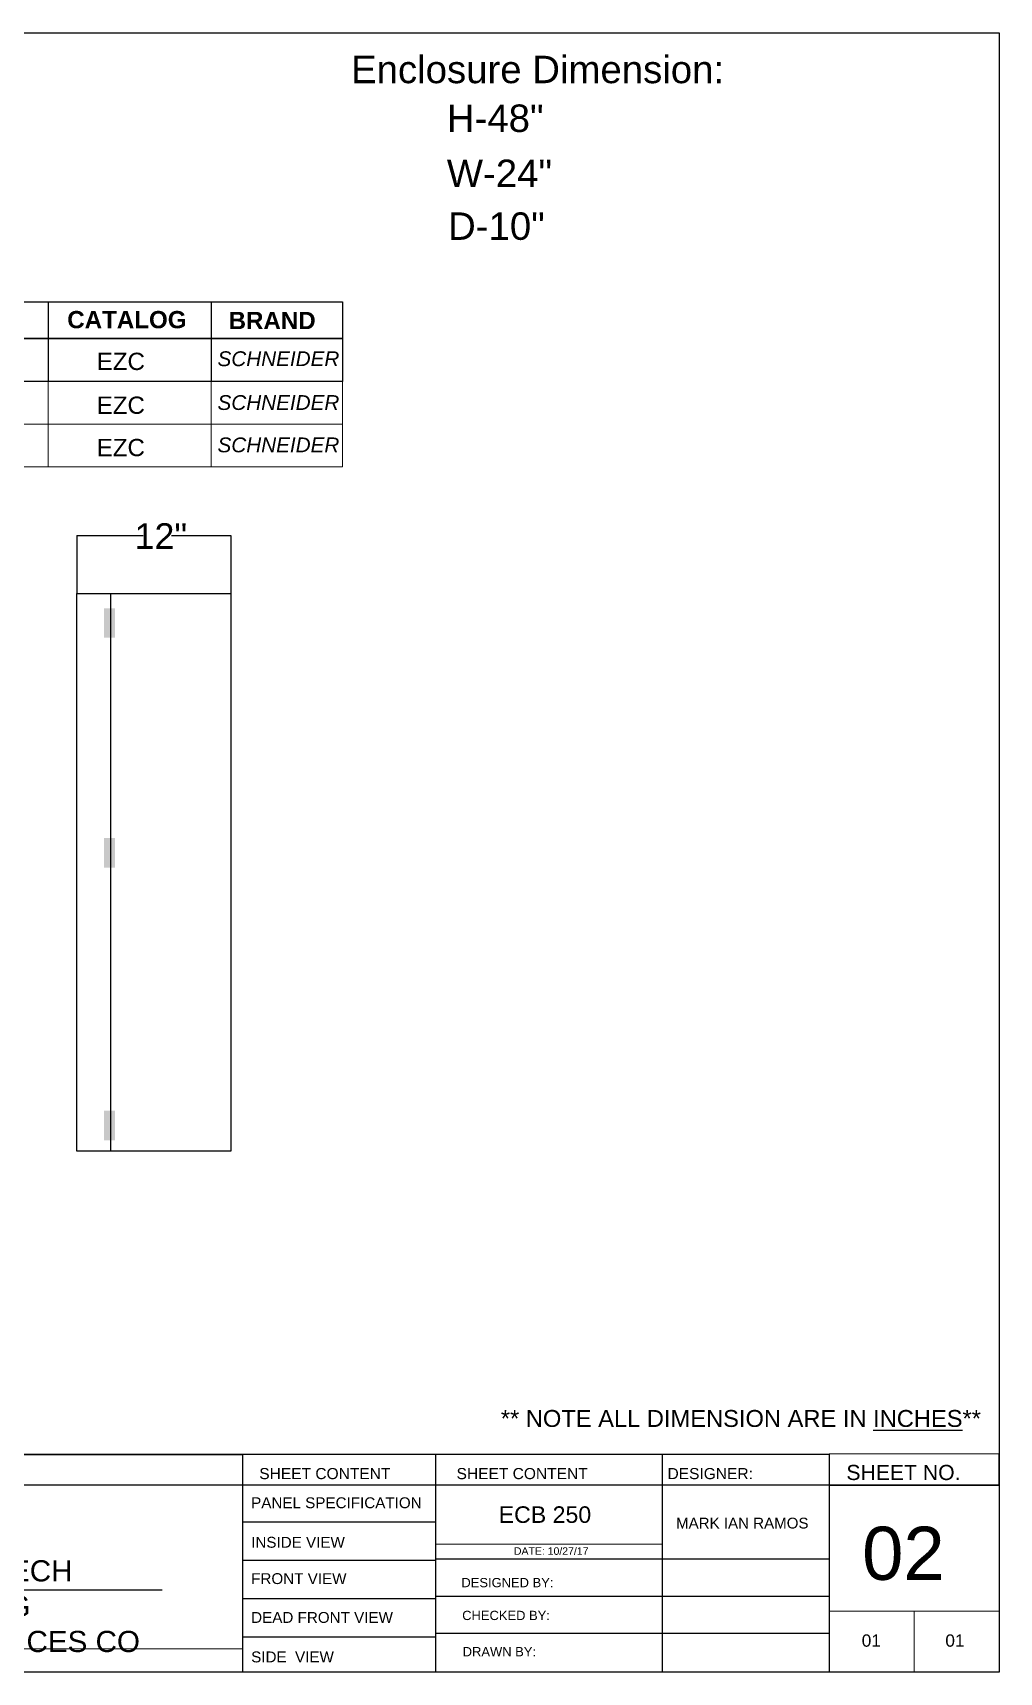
# Model space of a CAD drawing. Header units: inches. Extents: x 18739 to 22272, y 3658 to 7913.
# Drawn here: x 19341 to 19762, y 6594 to 7308 of the extents above; entities that cross this region are included whole.
import ezdxf

# ---------------------------------------------------------------- set-up
doc = ezdxf.new("R2010")
doc.units = ezdxf.units.IN
doc.header["$MEASUREMENT"] = 0
doc.layers.add('DOOR', color=1, linetype='Continuous')
doc.layers.add('ENCLOSRURE', color=7, linetype='Continuous', lineweight=20)
doc.styles.get("Standard").update_dxf_attribs({"font": 'arial.ttf'})
doc.styles.add('style2', font='swissk.ttf')

msp = doc.modelspace()

# ---------------------------------------------------------------- hatches: boundary and pattern name
at = {"layer": 'ENCLOSRURE'}
h = msp.add_hatch(color=0, dxfattribs=at)
h.dxf.hatch_style = 1
h.paths.add_polyline_path([(19372.00785, 7044.52217), (19376.82654, 7044.52217), (19376.82654, 7057.41851), (19372.00785, 7057.41851)])
h = msp.add_hatch(color=0, dxfattribs=at)
h.dxf.hatch_style = 1
h.paths.add_polyline_path([(19372.00785, 6944.42763), (19376.82654, 6944.42763), (19376.82654, 6957.32397), (19372.00785, 6957.32397)])
h = msp.add_hatch(color=0, dxfattribs=at)
h.dxf.hatch_style = 1
h.paths.add_polyline_path([(19372.00785, 6825.53964), (19376.82654, 6825.53964), (19376.82654, 6838.43598), (19372.00785, 6838.43598)])

# ---------------------------------------------------------------- linework, layer by layer
for p, q in [((19347.70528, 7190.91711), (19347.70528, 7156.24578)), ((19418.64729, 7190.91711), (19418.64729, 7156.24578)), ((19374.87203, 7063.50471), (19374.87203, 6820.95773)), ((18738.64691, 6688.90931, -33.60868), (19687.85731, 6688.90931, -33.60868)), ((19516.50257, 6593.84196, -33.6051), (19516.50257, 6688.68307, -33.6051)), ((19615.26794, 6593.84196, -33.6051), (19615.26794, 6688.68307, -33.6051)), ((19687.85731, 6688.90931, -33.6051), (19687.85731, 6593.86468, -33.6051)), ((19761.62837, 6675.31478, -33.6051), (19002.09175, 6675.31471, -33.64915)), ((19516.50257, 6659.21049, 262.79902), (19432.33798, 6659.21049, 262.80549)), ((19687.85731, 6643.02842, -33.61143), (19516.50257, 6643.02842, -33.60513)), ((19516.50257, 6642.52318, 262.79902), (19432.33798, 6642.52318, 262.80549)), ((19516.50257, 6625.83587, 262.79902), (19432.33798, 6625.83587, 262.80549)), ((19687.85731, 6626.88525, -33.61143), (19516.52148, 6626.88525, -33.60513)), ((19516.50257, 6609.14855, 262.79902), (19432.33798, 6609.14855, 262.80549)), ((19687.85731, 6610.74207, -33.61143), (19516.50257, 6610.74207, -33.60514))]:
    msp.add_line(p, q)
at = {"color": 251, "true_color": 0x636466}
for p, q in [((19360.20687, 7089.03978), (19389.01847, 7089.03978)), ((19360.20687, 7089.03978), (19360.20687, 7063.865)), ((19401.43859, 7089.03978), (19427.16979, 7089.03978)), ((19427.16979, 7089.03978), (19427.16979, 7063.865)), ((19236.64277, 6629.66422, -33.64449), (19397.37851, 6629.66422, -33.64449))]:
    msp.add_line(p, q, dxfattribs=at)
at = {"elevation": -33.6051}
for points in [[(18738.64691, 6593.84196), (18738.64691, 7308.11067), (19762.0188, 7308.11067), (19762.0188, 6593.84196)], [(19432.33798, 6593.84196), (19177.29839, 6593.84196), (19177.29839, 6688.68307), (19432.33798, 6688.68307)], [(19687.85731, 6675.31478), (19762.0188, 6675.26753), (19762.0188, 6688.99612), (19687.85731, 6688.90931)]]:
    msp.add_lwpolyline(points, close=True, dxfattribs=at)
for points in [[(19260.94352, 7190.91711), (19475.88666, 7190.91711), (19475.88666, 7174.90203), (19260.94352, 7174.90203)], [(19260.94352, 7174.90203), (19475.88666, 7174.90203), (19475.88666, 7156.24578), (19260.94352, 7156.24578)]]:
    msp.add_lwpolyline(points)
msp.add_lwpolyline([(19360.20687, 7063.865), (19427.16979, 7063.865), (19427.16979, 6820.8306), (19360.20687, 6820.8306)], close=True)
at = {"layer": 'ENCLOSRURE'}
for p, q in [((19347.70528, 7156.24578), (19347.70528, 7137.58953)), ((19418.64729, 7156.24578), (19418.64729, 7137.58953)), ((19347.70528, 7137.58953), (19347.70528, 7118.93328)), ((19418.64729, 7137.58953), (19418.64729, 7118.93328))]:
    msp.add_line(p, q, dxfattribs=at)
at = {"layer": 'ENCLOSRURE', "color": 0}
for p, q in [((19516.50257, 6649.61223, -33.64449), (19615.26794, 6649.61223, -33.64449)), ((19687.85731, 6620.36665, -33.64449), (19762.0188, 6620.36665, -33.64449)), ((19724.93806, 6620.36665, -33.64449), (19725.03209, 6593.84196, -33.6051)), ((19177.5442, 6603.96201, -33.6051), (19432.32721, 6603.96201, -34.26559))]:
    msp.add_line(p, q, dxfattribs=at)
at = {"layer": 'ENCLOSRURE'}
for points in [[(19475.88666, 7137.58953), (19068.91053, 7137.58953), (19068.91053, 7156.24578), (19475.88666, 7156.24578)], [(19475.88666, 7118.93328), (19068.91053, 7118.93328), (19068.91053, 7137.58953), (19475.88666, 7137.58953)]]:
    msp.add_lwpolyline(points, close=True, dxfattribs=at)

# ---------------------------------------------------------------- texts
at = {"color": 0}
msp.add_text('SHEET NO.', height=6.604825, dxfattribs=at).set_placement((19695.43211, 6677.56857, 1250.06046))
at = {"attachment_point": 1}
for s, width, heights, insert, char_height in [('\\pt20.572;{\\fArial|b1|i0|c0|p34;\\H1.0975x;CATALOG\\P}', 2.7127744, [0], (19355.95845, 7186.90658), 6.8572125), ('\\pt20.572;{\\fArial|b1|i0|c0|p34;\\H1.0975x;BRAND\\P}', 2.7127744, [0], (19426.25308, 7186.52662), 6.8572125), ('\\pt20.572;{\\H1.0975x;EZC\\P}', 2.7313605, [0.83509], (19368.77833, 7168.71856), 6.8572125), ('{\\fArial|b0|i1|c0|p34;\\H1.0975x;SCHNEIDER}', 8.8886288, [0.83509], (19421.44138, 7169.33046), 5.877185), ('{\\fArial|b0|i1|c0|p34;\\H1.0975x;SCHNEIDER}', 8.8886288, [0.83509], (19421.44138, 7150.23197), 5.877185), ('\\pt20.572;{\\H1.0975x;EZC\\P}', 2.7313605, [0.83509], (19368.77833, 7149.62007), 6.8572125), ('\\pt20.572;{\\H1.0975x;EZC\\P}', 2.7313605, [0.83509], (19368.77833, 7131.17566), 6.8572125), ('{\\fArial|b0|i1|c0|p34;\\H1.0975x;SCHNEIDER}', 8.8886288, [0.83509], (19421.44138, 7131.78755), 5.877185), ('DESIGNED BY:', 91.7572825, [0.83509], (19527.69773, 6634.89665, -33.6051), 4.0357941), ('CHECKED BY:', 91.7572825, [0.83509], (19528.03816, 6620.59555, -33.6051), 4.0357941), ('DRAWN BY:', 91.7572825, [0.83509], (19528.26171, 6604.80518, -33.6051), 4.035794)]:
    msp.add_mtext_dynamic_manual_height_columns(s, width=width, gutter_width=1, heights=heights, dxfattribs=dict(at, insert=insert, char_height=char_height))
at = {"insert": (19544.86005, 6708.09169, -108.15606), "char_height": 7.3845663, "width": 225.7609467, "attachment_point": 1}
msp.add_mtext('** NOTE ALL DIMENSION ARE IN {\\LINCHES}** ', dxfattribs=at)
at = {"color": 0, "attachment_point": 1}
for s, width, insert, char_height in [('SHEET CONTENT', 70.8771784, (19439.63078, 6682.80148, -33.6051), 4.8429529), ('SHEET CONTENT', 70.8771784, (19525.58364, 6682.80148, -33.6051), 4.8429529), ('DESIGNER:', 40.9522683, (19617.50141, 6682.80148, -33.6051), 4.842953)]:
    msp.add_mtext_dynamic_manual_height_columns(s, width=width, gutter_width=1, heights=[0.83509], dxfattribs=dict(at, insert=insert, char_height=char_height))
at = {"insert": (19543.94426, 6666.11323, -33.57414), "char_height": 7.208143, "attachment_point": 1, "style": 'style2'}
msp.add_mtext_dynamic_manual_height_columns('ECB 250', width=91.7572825, gutter_width=1, heights=[0.83509], dxfattribs=at)
note = msp.add_mtext_dynamic_manual_height_columns('JAPTECH ', width=91.7572825, gutter_width=1, heights=[0.83509, 0], dxfattribs=dict(insert=(19206.74438, 6642.6318, -33.55439), char_height=9.2321627, attachment_point=1, style='style2'))
for column, words in zip(note.columns.linked_columns, ["ENG'G SERVICES CO "]):
    column.text = words
at = {"layer": 'DOOR', "color": 253, "lineweight": 0, "style": 'style2'}
msp.add_text('02', height=23.162293, dxfattribs=at).set_placement((19702.28934, 6634.08235, -310.29105))
at = {"layer": 'ENCLOSRURE', "color": 0}
for s, height, p in [('Enclosure Dimension:', 11.9641003, (19479.61211, 7286.15364)), ('H-48"', 11.9641, (19521.34927, 7264.90115)), ('W-24"', 11.9641, (19521.34927, 7240.89189)), ('D-10"', 11.9641, (19521.87625, 7217.90114)), ('PANEL SPECIFICATION', 4.7376966, (19436.09403, 6665.30341, -33.64449)), ('INSIDE VIEW', 4.7376966, (19436.09403, 6648.08101, -33.64449)), ('DATE: 10/27/17', 3.268959, (19550.58018, 6644.98761, -33.64449)), ('FRONT VIEW', 4.737697, (19436.09403, 6632.25046, -33.64449)), ('DEAD FRONT VIEW', 4.7376966, (19436.09403, 6615.32816, -33.64449)), ('01', 5.369008, (19702.11128, 6604.95646, -33.64449)), ('01', 5.369008, (19738.54708, 6604.95646, -33.64449)), ('SIDE  VIEW', 4.737697, (19436.09403, 6598.13291, -33.64449))]:
    msp.add_text(s, height=height, dxfattribs=at).set_placement(p)
at = {"layer": 'ENCLOSRURE', "lineweight": -3}
msp.add_text('12"', height=11.164707, dxfattribs=at).set_placement((19385.30876, 7083.25625))
at = {"layer": 'ENCLOSRURE', "color": 0, "style": 'style2'}
msp.add_text('MARK IAN RAMOS ', height=4.7058984, dxfattribs=at).set_placement((19621.22214, 6656.45448, -33.64449))

doc.saveas('drawing.dxf')
